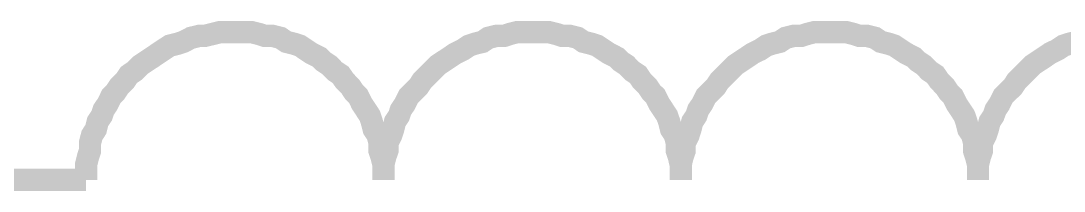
# Model space of a CAD drawing. Header units: inches. Extents: x 0 to 841, y 0 to 594.
# Drawn here: x 738.63 to 752.66, y 387.34 to 389.63 of the extents above; entities that cross this region are included whole.
import ezdxf

# ---------------------------------------------------------------- set-up
doc = ezdxf.new("R2010")
doc.units = ezdxf.units.IN
doc.layers.add('Sheet', color=255, linetype='Continuous')

msp = doc.modelspace()

# ---------------------------------------------------------------- linework, layer by layer
at = {"layer": 'Sheet'}
for points in [[(741.519, 389.476, 0.3, 0.3, 0), (741.415, 389.476, 0.3, 0.3, 0), (741.31, 389.476, 0.3, 0.3, 0), (741.206, 389.45, 0.3, 0.3, 0), (741.101, 389.424, 0.3, 0.3, 0), (741.023, 389.424, 0.3, 0.3, 0), (740.918, 389.398, 0.3, 0.3, 0), (740.814, 389.345, 0.3, 0.3, 0), (740.735, 389.319, 0.3, 0.3, 0), (740.631, 389.293, 0.3, 0.3, 0), (740.552, 389.241, 0.3, 0.3, 0), (740.474, 389.189, 0.3, 0.3, 0), (740.396, 389.136, 0.3, 0.3, 0), (740.317, 389.084, 0.3, 0.3, 0), (740.239, 389.032, 0.3, 0.3, 0), (740.16, 388.953, 0.3, 0.3, 0), (740.082, 388.901, 0.3, 0.3, 0), (740.03, 388.823, 0.3, 0.3, 0), (739.951, 388.744, 0.3, 0.3, 0), (739.899, 388.666, 0.3, 0.3, 0), (739.847, 388.614, 0.3, 0.3, 0), (739.795, 388.509, 0.3, 0.3, 0), (739.742, 388.431, 0.3, 0.3, 0), (739.716, 388.352, 0.3, 0.3, 0), (739.664, 388.274, 0.3, 0.3, 0), (739.638, 388.17, 0.3, 0.3, 0), (739.586, 388.091, 0.3, 0.3, 0), (739.559, 387.987, 0.3, 0.3, 0), (739.559, 387.882, 0.3, 0.3, 0), (739.533, 387.804, 0.3, 0.3, 0), (739.507, 387.699, 0.3, 0.3, 0), (739.507, 387.595, 0.3, 0.3, 0), (739.507, 387.49, 0.3, 0.3, 0)], [(743.505, 387.49, 0.3, 0.3, 0), (743.505, 387.595, 0.3, 0.3, 0), (743.505, 387.699, 0.3, 0.3, 0), (743.479, 387.804, 0.3, 0.3, 0), (743.453, 387.882, 0.3, 0.3, 0), (743.453, 387.987, 0.3, 0.3, 0), (743.427, 388.091, 0.3, 0.3, 0), (743.375, 388.17, 0.3, 0.3, 0), (743.348, 388.274, 0.3, 0.3, 0), (743.322, 388.352, 0.3, 0.3, 0), (743.27, 388.431, 0.3, 0.3, 0), (743.218, 388.509, 0.3, 0.3, 0), (743.166, 388.614, 0.3, 0.3, 0), (743.113, 388.666, 0.3, 0.3, 0), (743.061, 388.744, 0.3, 0.3, 0), (742.983, 388.823, 0.3, 0.3, 0), (742.93, 388.901, 0.3, 0.3, 0), (742.852, 388.953, 0.3, 0.3, 0), (742.774, 389.032, 0.3, 0.3, 0), (742.695, 389.084, 0.3, 0.3, 0), (742.643, 389.136, 0.3, 0.3, 0), (742.538, 389.189, 0.3, 0.3, 0), (742.46, 389.241, 0.3, 0.3, 0), (742.382, 389.293, 0.3, 0.3, 0), (742.303, 389.319, 0.3, 0.3, 0), (742.199, 389.345, 0.3, 0.3, 0), (742.12, 389.398, 0.3, 0.3, 0), (742.016, 389.424, 0.3, 0.3, 0), (741.911, 389.424, 0.3, 0.3, 0), (741.833, 389.45, 0.3, 0.3, 0), (741.728, 389.476, 0.3, 0.3, 0), (741.624, 389.476, 0.3, 0.3, 0), (741.519, 389.476, 0.3, 0.3, 0)], [(745.517, 389.476, 0.3, 0.3, 0), (745.413, 389.476, 0.3, 0.3, 0), (745.308, 389.476, 0.3, 0.3, 0), (745.204, 389.45, 0.3, 0.3, 0), (745.125, 389.424, 0.3, 0.3, 0), (745.021, 389.424, 0.3, 0.3, 0), (744.916, 389.398, 0.3, 0.3, 0), (744.838, 389.345, 0.3, 0.3, 0), (744.733, 389.319, 0.3, 0.3, 0), (744.655, 389.293, 0.3, 0.3, 0), (744.577, 389.241, 0.3, 0.3, 0), (744.472, 389.189, 0.3, 0.3, 0), (744.394, 389.136, 0.3, 0.3, 0), (744.315, 389.084, 0.3, 0.3, 0), (744.237, 389.032, 0.3, 0.3, 0), (744.159, 388.953, 0.3, 0.3, 0), (744.106, 388.901, 0.3, 0.3, 0), (744.028, 388.823, 0.3, 0.3, 0), (743.976, 388.744, 0.3, 0.3, 0), (743.897, 388.666, 0.3, 0.3, 0), (743.845, 388.614, 0.3, 0.3, 0), (743.793, 388.509, 0.3, 0.3, 0), (743.74, 388.431, 0.3, 0.3, 0), (743.714, 388.352, 0.3, 0.3, 0), (743.662, 388.274, 0.3, 0.3, 0), (743.636, 388.17, 0.3, 0.3, 0), (743.61, 388.091, 0.3, 0.3, 0), (743.558, 387.987, 0.3, 0.3, 0), (743.558, 387.882, 0.3, 0.3, 0), (743.531, 387.804, 0.3, 0.3, 0), (743.505, 387.699, 0.3, 0.3, 0), (743.505, 387.595, 0.3, 0.3, 0), (743.505, 387.49, 0.3, 0.3, 0)], [(747.503, 387.49, 0.3, 0.3, 0), (747.503, 387.595, 0.3, 0.3, 0), (747.503, 387.699, 0.3, 0.3, 0), (747.477, 387.804, 0.3, 0.3, 0), (747.451, 387.882, 0.3, 0.3, 0), (747.451, 387.987, 0.3, 0.3, 0), (747.425, 388.091, 0.3, 0.3, 0), (747.373, 388.17, 0.3, 0.3, 0), (747.347, 388.274, 0.3, 0.3, 0), (747.32, 388.352, 0.3, 0.3, 0), (747.268, 388.431, 0.3, 0.3, 0), (747.216, 388.509, 0.3, 0.3, 0), (747.164, 388.614, 0.3, 0.3, 0), (747.111, 388.666, 0.3, 0.3, 0), (747.059, 388.744, 0.3, 0.3, 0), (746.981, 388.823, 0.3, 0.3, 0), (746.928, 388.901, 0.3, 0.3, 0), (746.85, 388.953, 0.3, 0.3, 0), (746.772, 389.032, 0.3, 0.3, 0), (746.693, 389.084, 0.3, 0.3, 0), (746.641, 389.136, 0.3, 0.3, 0), (746.536, 389.189, 0.3, 0.3, 0), (746.458, 389.241, 0.3, 0.3, 0), (746.38, 389.293, 0.3, 0.3, 0), (746.301, 389.319, 0.3, 0.3, 0), (746.197, 389.345, 0.3, 0.3, 0), (746.118, 389.398, 0.3, 0.3, 0), (746.014, 389.424, 0.3, 0.3, 0), (745.909, 389.424, 0.3, 0.3, 0), (745.831, 389.45, 0.3, 0.3, 0), (745.726, 389.476, 0.3, 0.3, 0), (745.622, 389.476, 0.3, 0.3, 0), (745.517, 389.476, 0.3, 0.3, 0)], [(749.515, 389.476, 0.3, 0.3, 0), (749.411, 389.476, 0.3, 0.3, 0), (749.306, 389.476, 0.3, 0.3, 0), (749.202, 389.45, 0.3, 0.3, 0), (749.123, 389.424, 0.3, 0.3, 0), (749.019, 389.424, 0.3, 0.3, 0), (748.914, 389.398, 0.3, 0.3, 0), (748.836, 389.345, 0.3, 0.3, 0), (748.731, 389.319, 0.3, 0.3, 0), (748.653, 389.293, 0.3, 0.3, 0), (748.575, 389.241, 0.3, 0.3, 0), (748.47, 389.189, 0.3, 0.3, 0), (748.392, 389.136, 0.3, 0.3, 0), (748.313, 389.084, 0.3, 0.3, 0), (748.235, 389.032, 0.3, 0.3, 0), (748.157, 388.953, 0.3, 0.3, 0), (748.104, 388.901, 0.3, 0.3, 0), (748.026, 388.823, 0.3, 0.3, 0), (747.974, 388.744, 0.3, 0.3, 0), (747.895, 388.666, 0.3, 0.3, 0), (747.843, 388.614, 0.3, 0.3, 0), (747.791, 388.509, 0.3, 0.3, 0), (747.738, 388.431, 0.3, 0.3, 0), (747.712, 388.352, 0.3, 0.3, 0), (747.66, 388.274, 0.3, 0.3, 0), (747.634, 388.17, 0.3, 0.3, 0), (747.608, 388.091, 0.3, 0.3, 0), (747.556, 387.987, 0.3, 0.3, 0), (747.556, 387.882, 0.3, 0.3, 0), (747.529, 387.804, 0.3, 0.3, 0), (747.503, 387.699, 0.3, 0.3, 0), (747.503, 387.595, 0.3, 0.3, 0), (747.503, 387.49, 0.3, 0.3, 0)], [(751.501, 387.49, 0.3, 0.3, 0), (751.501, 387.595, 0.3, 0.3, 0), (751.501, 387.699, 0.3, 0.3, 0), (751.475, 387.804, 0.3, 0.3, 0), (751.449, 387.882, 0.3, 0.3, 0), (751.449, 387.987, 0.3, 0.3, 0), (751.423, 388.091, 0.3, 0.3, 0), (751.371, 388.17, 0.3, 0.3, 0), (751.345, 388.274, 0.3, 0.3, 0), (751.318, 388.352, 0.3, 0.3, 0), (751.266, 388.431, 0.3, 0.3, 0), (751.214, 388.509, 0.3, 0.3, 0), (751.162, 388.614, 0.3, 0.3, 0), (751.109, 388.666, 0.3, 0.3, 0), (751.057, 388.744, 0.3, 0.3, 0), (750.979, 388.823, 0.3, 0.3, 0), (750.926, 388.901, 0.3, 0.3, 0), (750.848, 388.953, 0.3, 0.3, 0), (750.77, 389.032, 0.3, 0.3, 0), (750.691, 389.084, 0.3, 0.3, 0), (750.639, 389.136, 0.3, 0.3, 0), (750.534, 389.189, 0.3, 0.3, 0), (750.456, 389.241, 0.3, 0.3, 0), (750.378, 389.293, 0.3, 0.3, 0), (750.299, 389.319, 0.3, 0.3, 0), (750.195, 389.345, 0.3, 0.3, 0), (750.116, 389.398, 0.3, 0.3, 0), (750.012, 389.424, 0.3, 0.3, 0), (749.907, 389.424, 0.3, 0.3, 0), (749.829, 389.45, 0.3, 0.3, 0), (749.724, 389.476, 0.3, 0.3, 0), (749.62, 389.476, 0.3, 0.3, 0), (749.515, 389.476, 0.3, 0.3, 0)], [(752.834, 389.345, 0.3, 0.3, 0), (752.729, 389.319, 0.3, 0.3, 0), (752.651, 389.293, 0.3, 0.3, 0), (752.573, 389.241, 0.3, 0.3, 0), (752.468, 389.189, 0.3, 0.3, 0), (752.39, 389.136, 0.3, 0.3, 0), (752.311, 389.084, 0.3, 0.3, 0), (752.233, 389.032, 0.3, 0.3, 0), (752.155, 388.953, 0.3, 0.3, 0), (752.102, 388.901, 0.3, 0.3, 0), (752.024, 388.823, 0.3, 0.3, 0), (751.972, 388.744, 0.3, 0.3, 0), (751.893, 388.666, 0.3, 0.3, 0), (751.841, 388.614, 0.3, 0.3, 0), (751.789, 388.509, 0.3, 0.3, 0), (751.737, 388.431, 0.3, 0.3, 0), (751.71, 388.352, 0.3, 0.3, 0), (751.658, 388.274, 0.3, 0.3, 0), (751.632, 388.17, 0.3, 0.3, 0), (751.606, 388.091, 0.3, 0.3, 0), (751.554, 387.987, 0.3, 0.3, 0), (751.554, 387.882, 0.3, 0.3, 0), (751.527, 387.804, 0.3, 0.3, 0), (751.501, 387.699, 0.3, 0.3, 0), (751.501, 387.595, 0.3, 0.3, 0), (751.501, 387.49, 0.3, 0.3, 0)], [(739.507, 387.49, 0.3, 0.3, 0), (735.013, 387.49, 0.3, 0.3, 0)], [(739.507, 387.49, 0.3, 0.3, 0), (739.507, 387.49, 0.3, 0.3, 0), (739.507, 387.49, 0.3, 0.3, 0), (739.507, 387.49, 0.3, 0.3, 0), (739.507, 387.49, 0.3, 0.3, 0), (739.507, 387.49, 0.3, 0.3, 0), (739.507, 387.49, 0.3, 0.3, 0), (739.507, 387.49, 0.3, 0.3, 0), (739.507, 387.49, 0.3, 0.3, 0), (739.507, 387.49, 0.3, 0.3, 0), (739.507, 387.49, 0.3, 0.3, 0), (739.507, 387.49, 0.3, 0.3, 0), (739.507, 387.49, 0.3, 0.3, 0), (739.507, 387.49, 0.3, 0.3, 0), (739.507, 387.49, 0.3, 0.3, 0), (739.507, 387.49, 0.3, 0.3, 0), (739.507, 387.49, 0.3, 0.3, 0), (739.507, 387.49, 0.3, 0.3, 0), (739.507, 387.49, 0.3, 0.3, 0), (739.507, 387.49, 0.3, 0.3, 0), (739.507, 387.49, 0.3, 0.3, 0), (739.507, 387.49, 0.3, 0.3, 0), (739.507, 387.49, 0.3, 0.3, 0), (739.507, 387.49, 0.3, 0.3, 0), (739.507, 387.49, 0.3, 0.3, 0), (739.507, 387.49, 0.3, 0.3, 0), (739.507, 387.49, 0.3, 0.3, 0), (739.507, 387.49, 0.3, 0.3, 0), (739.507, 387.49, 0.3, 0.3, 0), (739.507, 387.49, 0.3, 0.3, 0), (739.507, 387.49, 0.3, 0.3, 0), (739.507, 387.49, 0.3, 0.3, 0), (739.507, 387.49, 0.3, 0.3, 0)], [(743.505, 387.49, 0.3, 0.3, 0), (743.505, 387.49, 0.3, 0.3, 0), (743.505, 387.49, 0.3, 0.3, 0), (743.505, 387.49, 0.3, 0.3, 0), (743.505, 387.49, 0.3, 0.3, 0), (743.505, 387.49, 0.3, 0.3, 0), (743.505, 387.49, 0.3, 0.3, 0), (743.505, 387.49, 0.3, 0.3, 0), (743.505, 387.49, 0.3, 0.3, 0), (743.505, 387.49, 0.3, 0.3, 0), (743.505, 387.49, 0.3, 0.3, 0), (743.505, 387.49, 0.3, 0.3, 0), (743.505, 387.49, 0.3, 0.3, 0), (743.505, 387.49, 0.3, 0.3, 0), (743.505, 387.49, 0.3, 0.3, 0), (743.505, 387.49, 0.3, 0.3, 0), (743.505, 387.49, 0.3, 0.3, 0), (743.505, 387.49, 0.3, 0.3, 0), (743.505, 387.49, 0.3, 0.3, 0), (743.505, 387.49, 0.3, 0.3, 0), (743.505, 387.49, 0.3, 0.3, 0), (743.505, 387.49, 0.3, 0.3, 0), (743.505, 387.49, 0.3, 0.3, 0), (743.505, 387.49, 0.3, 0.3, 0), (743.505, 387.49, 0.3, 0.3, 0), (743.505, 387.49, 0.3, 0.3, 0), (743.505, 387.49, 0.3, 0.3, 0), (743.505, 387.49, 0.3, 0.3, 0), (743.505, 387.49, 0.3, 0.3, 0), (743.505, 387.49, 0.3, 0.3, 0), (743.505, 387.49, 0.3, 0.3, 0), (743.505, 387.49, 0.3, 0.3, 0), (743.505, 387.49, 0.3, 0.3, 0)], [(747.503, 387.49, 0.3, 0.3, 0), (747.503, 387.49, 0.3, 0.3, 0), (747.503, 387.49, 0.3, 0.3, 0), (747.503, 387.49, 0.3, 0.3, 0), (747.503, 387.49, 0.3, 0.3, 0), (747.503, 387.49, 0.3, 0.3, 0), (747.503, 387.49, 0.3, 0.3, 0), (747.503, 387.49, 0.3, 0.3, 0), (747.503, 387.49, 0.3, 0.3, 0), (747.503, 387.49, 0.3, 0.3, 0), (747.503, 387.49, 0.3, 0.3, 0), (747.503, 387.49, 0.3, 0.3, 0), (747.503, 387.49, 0.3, 0.3, 0), (747.503, 387.49, 0.3, 0.3, 0), (747.503, 387.49, 0.3, 0.3, 0), (747.503, 387.49, 0.3, 0.3, 0), (747.503, 387.49, 0.3, 0.3, 0), (747.503, 387.49, 0.3, 0.3, 0), (747.503, 387.49, 0.3, 0.3, 0), (747.503, 387.49, 0.3, 0.3, 0), (747.503, 387.49, 0.3, 0.3, 0), (747.503, 387.49, 0.3, 0.3, 0), (747.503, 387.49, 0.3, 0.3, 0), (747.503, 387.49, 0.3, 0.3, 0), (747.503, 387.49, 0.3, 0.3, 0), (747.503, 387.49, 0.3, 0.3, 0), (747.503, 387.49, 0.3, 0.3, 0), (747.503, 387.49, 0.3, 0.3, 0), (747.503, 387.49, 0.3, 0.3, 0), (747.503, 387.49, 0.3, 0.3, 0), (747.503, 387.49, 0.3, 0.3, 0), (747.503, 387.49, 0.3, 0.3, 0), (747.503, 387.49, 0.3, 0.3, 0)], [(751.501, 387.49, 0.3, 0.3, 0), (751.501, 387.49, 0.3, 0.3, 0), (751.501, 387.49, 0.3, 0.3, 0), (751.501, 387.49, 0.3, 0.3, 0), (751.501, 387.49, 0.3, 0.3, 0), (751.501, 387.49, 0.3, 0.3, 0), (751.501, 387.49, 0.3, 0.3, 0), (751.501, 387.49, 0.3, 0.3, 0), (751.501, 387.49, 0.3, 0.3, 0), (751.501, 387.49, 0.3, 0.3, 0), (751.501, 387.49, 0.3, 0.3, 0), (751.501, 387.49, 0.3, 0.3, 0), (751.501, 387.49, 0.3, 0.3, 0), (751.501, 387.49, 0.3, 0.3, 0), (751.501, 387.49, 0.3, 0.3, 0), (751.501, 387.49, 0.3, 0.3, 0), (751.501, 387.49, 0.3, 0.3, 0), (751.501, 387.49, 0.3, 0.3, 0), (751.501, 387.49, 0.3, 0.3, 0), (751.501, 387.49, 0.3, 0.3, 0), (751.501, 387.49, 0.3, 0.3, 0), (751.501, 387.49, 0.3, 0.3, 0), (751.501, 387.49, 0.3, 0.3, 0), (751.501, 387.49, 0.3, 0.3, 0), (751.501, 387.49, 0.3, 0.3, 0), (751.501, 387.49, 0.3, 0.3, 0), (751.501, 387.49, 0.3, 0.3, 0), (751.501, 387.49, 0.3, 0.3, 0), (751.501, 387.49, 0.3, 0.3, 0), (751.501, 387.49, 0.3, 0.3, 0), (751.501, 387.49, 0.3, 0.3, 0), (751.501, 387.49, 0.3, 0.3, 0), (751.501, 387.49, 0.3, 0.3, 0)]]:
    msp.add_lwpolyline(points, format="xyseb", dxfattribs=at)

doc.saveas('drawing.dxf')
